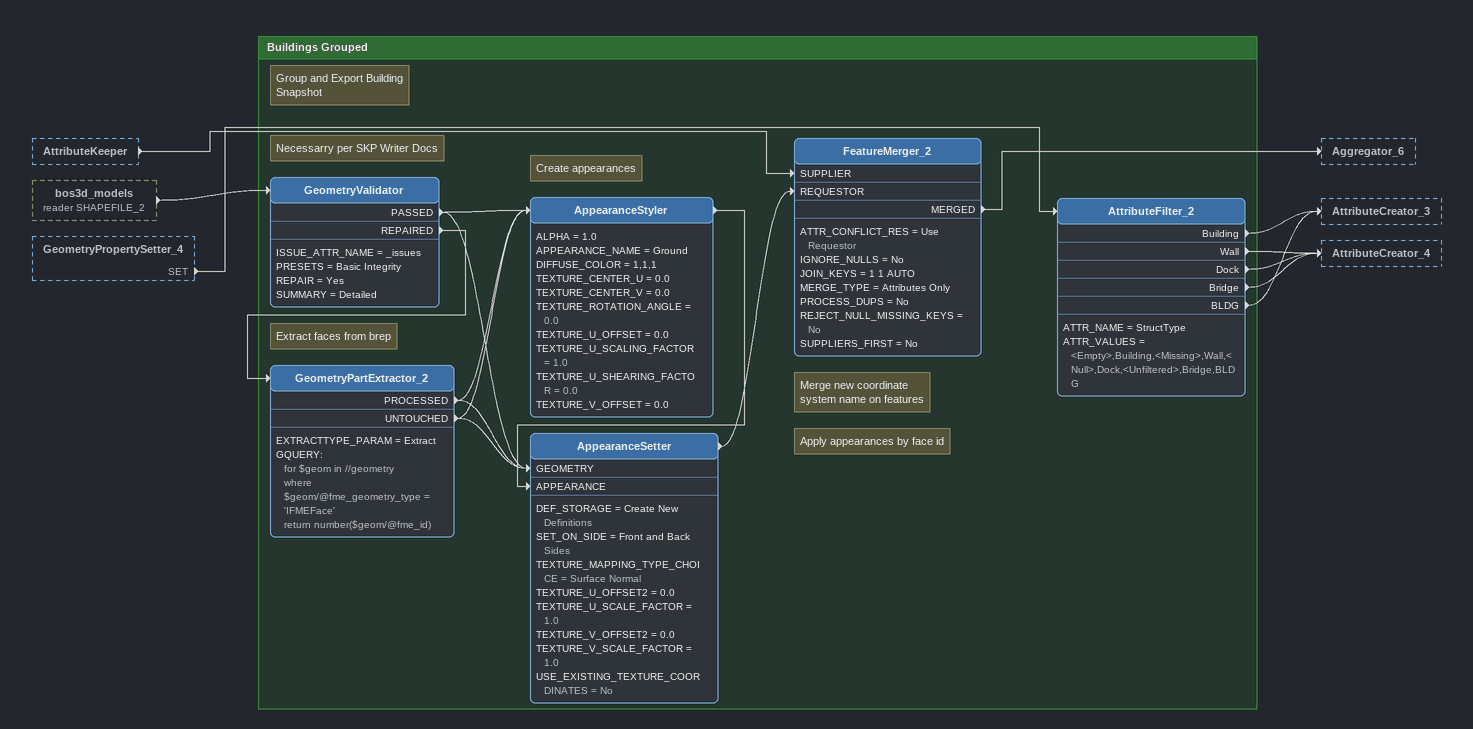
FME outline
AttributeKeeper [outside]
    -> FeatureMerger_2 [SUPPLIER]
bos3d_models (reader SHAPEFILE_2) [outside]
    -> GeometryValidator
GeometryPropertySetter_4 [outside]
    SET -> AttributeFilter_2

Bookmark: Buildings Grouped
Note: Group and Export Building Snapshot
Note: Necessarry per SKP Writer Docs
GeometryValidator
    ISSUE_ATTR_NAME = _issues
    PRESETS = Basic Integrity
    REPAIR = Yes
    SUMMARY = Detailed
    PASSED -> AppearanceSetter [GEOMETRY]
    PASSED -> AppearanceStyler
    REPAIRED -> GeometryPartExtractor_2
Note: Extract faces from brep
GeometryPartExtractor_2
    EXTRACTTYPE_PARAM = Extract
    GQUERY:
      for $geom in //geometry
      where $geom/@fme_geometry_type = 'IFMEFace'
      return number($geom/@fme_id)
    PROCESSED -> AppearanceStyler
    PROCESSED -> AppearanceSetter [GEOMETRY]
    UNTOUCHED -> AppearanceStyler
    UNTOUCHED -> AppearanceSetter [GEOMETRY]
Note: Create appearances
AppearanceStyler
    ALPHA = 1.0
    APPEARANCE_NAME = Ground
    DIFFUSE_COLOR = 1,1,1
    TEXTURE_CENTER_U = 0.0
    TEXTURE_CENTER_V = 0.0
    TEXTURE_ROTATION_ANGLE = 0.0
    TEXTURE_U_OFFSET = 0.0
    TEXTURE_U_SCALING_FACTOR = 1.0
    TEXTURE_U_SHEARING_FACTOR = 0.0
    TEXTURE_V_OFFSET = 0.0
    -> AppearanceSetter [APPEARANCE]
Note: Apply appearances by face id
AppearanceSetter
    DEF_STORAGE = Create New Definitions
    SET_ON_SIDE = Front and Back Sides
    TEXTURE_MAPPING_TYPE_CHOICE = Surface Normal
    TEXTURE_U_OFFSET2 = 0.0
    TEXTURE_U_SCALE_FACTOR = 1.0
    TEXTURE_V_OFFSET2 = 0.0
    TEXTURE_V_SCALE_FACTOR = 1.0
    USE_EXISTING_TEXTURE_COORDINATES = No
    -> FeatureMerger_2 [REQUESTOR]
Note: Merge new coordinate / system name on features
FeatureMerger_2
    ATTR_CONFLICT_RES = Use Requestor
    IGNORE_NULLS = No
    JOIN_KEYS = 1 1 AUTO
    MERGE_TYPE = Attributes Only
    PROCESS_DUPS = No
    REJECT_NULL_MISSING_KEYS = No
    SUPPLIERS_FIRST = No
    MERGED -> Aggregator_6
AttributeFilter_2
    ATTR_NAME = StructType
    ATTR_VALUES = <Empty>,Building,<Missing>,Wall,<Null>,Dock,<Unfiltered>,Bridge,BLDG
    Building -> AttributeCreator_3
    Wall -> AttributeCreator_4
    Dock -> AttributeCreator_4
    Bridge -> AttributeCreator_4
    BLDG -> AttributeCreator_3
